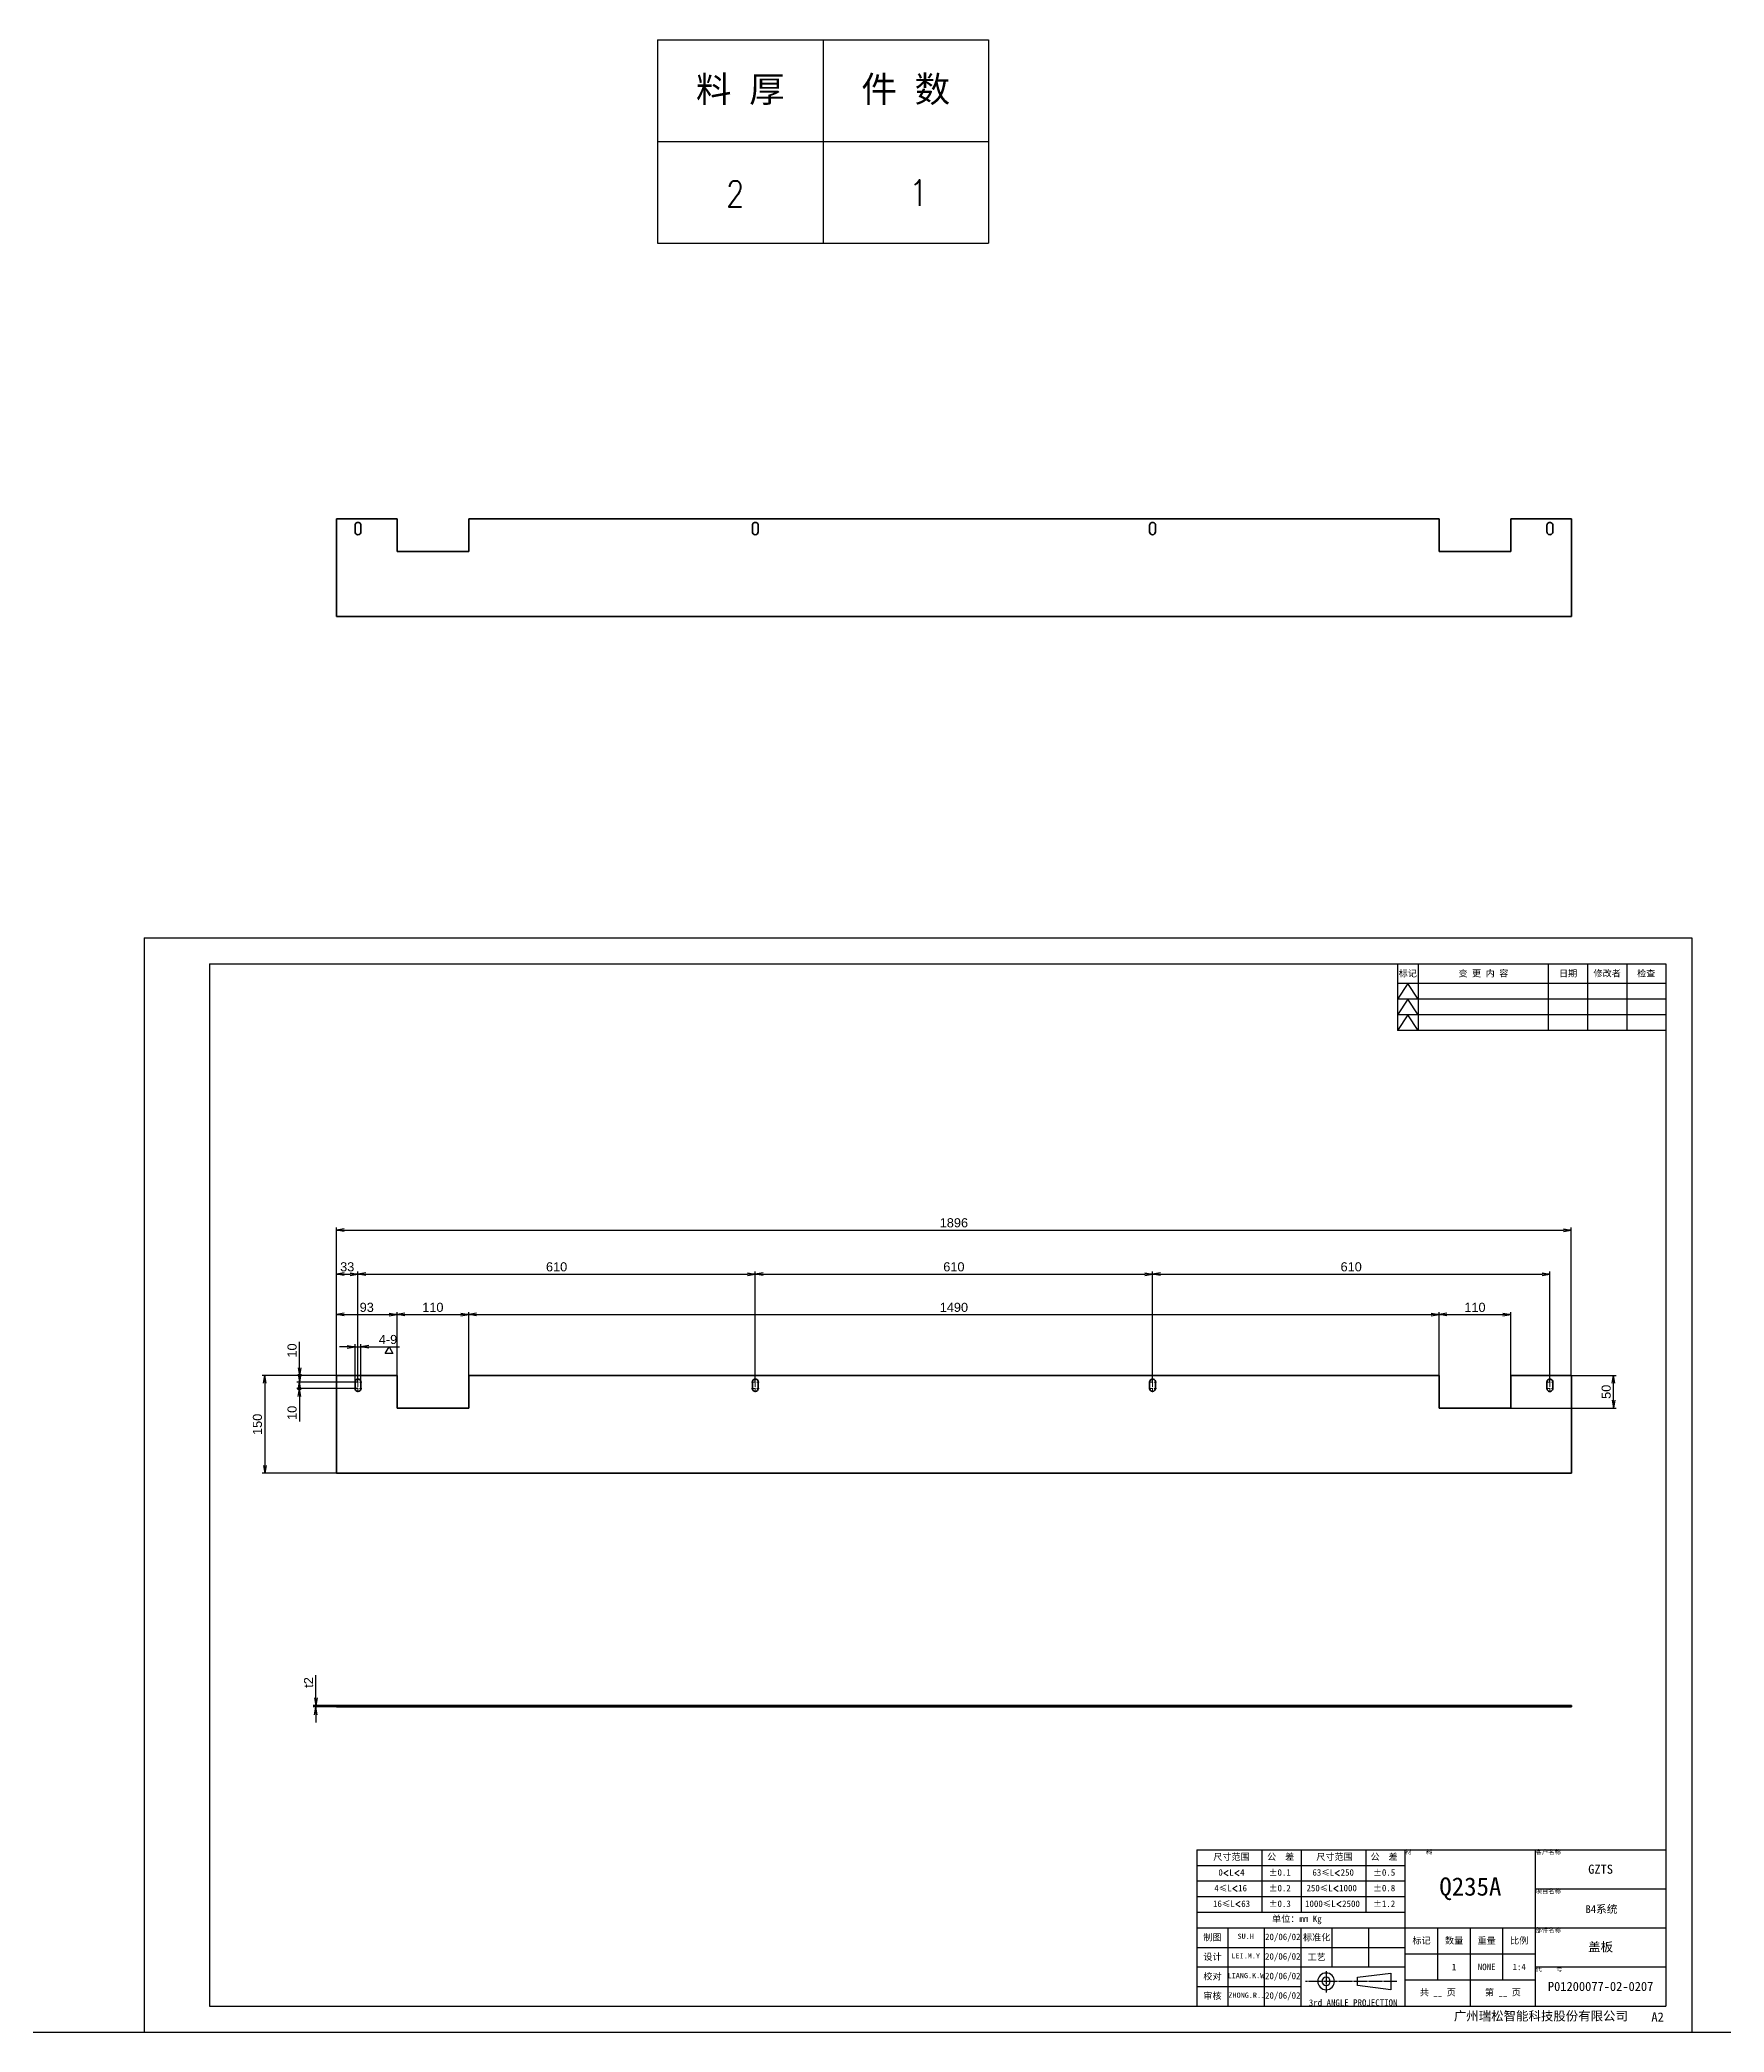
# Model space of a CAD drawing. Header units: millimetres. Extents: x -1727 to 307483, y -92648 to 6637.
# Drawn here: x 11920 to 14506, y 2062 to 5121 of the extents above; entities that cross this region are included whole.
import ezdxf
from ezdxf.enums import TextEntityAlignment as Align

# ---------------------------------------------------------------- set-up
doc = ezdxf.new("R2010")
doc.units = ezdxf.units.MM
for name, pattern in [('CENTER-HOKUTO', [23, 20, -1, 1, -1]), ('DASHDOT', [18.5, 12, -3, 0.5, -3]), ('DASHED', [15, 12, -3]), ('HIDDEN-HOKUTO', [3.8, 2.5, -1.3])]:
    doc.linetypes.add(name, pattern=pattern)
for name, color, linetype in [('AM_7', 2, 'CENTER-HOKUTO'), ('AM_HID', 1, 'HIDDEN-HOKUTO'), ('AM_VIS', 7, 'Continuous'), ('TITLE_FRAME', 7, 'Continuous'), ('WORD_DIM', 253, 'Continuous')]:
    doc.layers.add(name, color=color, linetype=linetype)
doc.layers.add('SOLID LINE', color=7, linetype='Continuous', lineweight=30)
doc.styles.add('DIM', font='txt.shx', dxfattribs={"width": 0.8, "bigfont": 'bigfont.shx'})
doc.styles.get("Standard").update_dxf_attribs({"font": 'arial.ttf'})
doc.dimstyles.new('STANDARD1-4', dxfattribs={"dimscale": 4, "dimtxt": 3.5, "dimasz": 3, "dimexe": 1, "dimexo": 0, "dimgap": 1, "dimtad": 3, "dimdsep": 46, "dimtxsty": 'Standard', "dimblk1": 'OPEN', "dimblk2": 'OPEN', "dimsah": 1, "dimcen": 0, "dimclrd": 256, "dimclre": 256, "dimclrt": 3, "dimazin": 2, "dimtfac": 1, "dimtmove": 0, "dimatfit": 3, "dimldrblk": 'OPEN', "dimfxl": 0, "dimtolj": 1, "dimlwd": 25, "dimlwe": 25, "dimarcsym": 0})

# ---------------------------------------------------------------- blocks, each defined once
blk = doc.blocks.new('_OPEN')
at = {"color": 0}
for p, q in [((-1, 0.17), (0, 0)), ((-1, -0.17), (0, 0)), ((0, 0), (-1, 0))]:
    blk.add_line(p, q, dxfattribs=at)
blk = doc.blocks.new('*D176')
at = {"layer": 'DEFPOINTS', "color": 0, "linetype": 'Continuous', "transparency": 16777216}
for p in [(14271.3, 3293.1), (12375.3, 3069.9), (14271.3, 3069.9)]:
    blk.add_point(p, dxfattribs=at)
at = {"layer": 'WORD_DIM', "linetype": 'Continuous', "lineweight": 25, "transparency": 16777216}
for p, q in [((12375.3, 3069.9), (12375.3, 3297.1)), ((12387.3, 3293.1), (14259.3, 3293.1)), ((14271.3, 3069.9), (14271.3, 3297.1))]:
    blk.add_line(p, q, dxfattribs=at)
at = {"layer": 'WORD_DIM', "linetype": 'Continuous', "lineweight": 25, "transparency": 16777216, "xscale": 12, "yscale": 12, "zscale": 12, "rotation": 180}
blk.add_blockref('_OPEN', (12375.3, 3293.1), dxfattribs=at)
at = {"layer": 'WORD_DIM', "linetype": 'Continuous', "lineweight": 25, "transparency": 16777216, "xscale": 12, "yscale": 12, "zscale": 12}
blk.add_blockref('_OPEN', (14271.3, 3293.1), dxfattribs=at)
at = {"layer": 'WORD_DIM', "color": 3, "linetype": 'Continuous', "transparency": 16777216, "insert": (13323.3, 3304.3), "char_height": 14, "attachment_point": 5}
blk.add_mtext('\\A1;1896', dxfattribs=at)
blk = doc.blocks.new('*D177')
at = {"layer": 'DEFPOINTS', "color": 0, "linetype": 'Continuous', "transparency": 16777216}
for p in [(12468.3, 3163.4), (12375.3, 3069.9), (12468.3, 3069.9)]:
    blk.add_point(p, dxfattribs=at)
at = {"layer": 'WORD_DIM', "linetype": 'Continuous', "lineweight": 25, "transparency": 16777216}
for p, q in [((12375.3, 3069.9), (12375.3, 3167.4)), ((12387.3, 3163.4), (12456.3, 3163.4)), ((12468.3, 3069.9), (12468.3, 3167.4))]:
    blk.add_line(p, q, dxfattribs=at)
at = {"layer": 'WORD_DIM', "linetype": 'Continuous', "lineweight": 25, "transparency": 16777216, "xscale": 12, "yscale": 12, "zscale": 12, "rotation": 180}
blk.add_blockref('_OPEN', (12375.3, 3163.4), dxfattribs=at)
at = {"layer": 'WORD_DIM', "linetype": 'Continuous', "lineweight": 25, "transparency": 16777216, "xscale": 12, "yscale": 12, "zscale": 12}
blk.add_blockref('_OPEN', (12468.3, 3163.4), dxfattribs=at)
at = {"layer": 'WORD_DIM', "color": 3, "linetype": 'Continuous', "transparency": 16777216, "insert": (12421.8, 3174.5), "char_height": 14, "attachment_point": 5}
blk.add_mtext('\\A1;93', dxfattribs=at)
blk = doc.blocks.new('*D178')
at = {"layer": 'DEFPOINTS', "color": 0, "linetype": 'Continuous', "transparency": 16777216}
for p in [(12578.3, 3163.4), (12468.3, 3069.9), (12578.3, 3069.9)]:
    blk.add_point(p, dxfattribs=at)
at = {"layer": 'WORD_DIM', "linetype": 'Continuous', "lineweight": 25, "transparency": 16777216}
for p, q in [((12468.3, 3069.9), (12468.3, 3167.4)), ((12480.3, 3163.4), (12566.3, 3163.4)), ((12578.3, 3069.9), (12578.3, 3167.4))]:
    blk.add_line(p, q, dxfattribs=at)
at = {"layer": 'WORD_DIM', "linetype": 'Continuous', "lineweight": 25, "transparency": 16777216, "xscale": 12, "yscale": 12, "zscale": 12, "rotation": 180}
blk.add_blockref('_OPEN', (12468.3, 3163.4), dxfattribs=at)
at = {"layer": 'WORD_DIM', "linetype": 'Continuous', "lineweight": 25, "transparency": 16777216, "xscale": 12, "yscale": 12, "zscale": 12}
blk.add_blockref('_OPEN', (12578.3, 3163.4), dxfattribs=at)
at = {"layer": 'WORD_DIM', "color": 3, "linetype": 'Continuous', "transparency": 16777216, "insert": (12523.3, 3174.5), "char_height": 14, "attachment_point": 5}
blk.add_mtext('\\A1;110', dxfattribs=at)
blk = doc.blocks.new('*D157')
at = {"layer": 'DEFPOINTS', "color": 0, "linetype": 'Continuous', "transparency": 16777216}
for p in [(14068.3, 3163.4), (12578.3, 3109.4), (14068.3, 3109.4)]:
    blk.add_point(p, dxfattribs=at)
at = {"layer": 'WORD_DIM', "linetype": 'Continuous', "lineweight": 25, "transparency": 16777216}
for p, q in [((12578.3, 3109.4), (12578.3, 3167.4)), ((12590.3, 3163.4), (14056.3, 3163.4)), ((14068.3, 3109.4), (14068.3, 3167.4))]:
    blk.add_line(p, q, dxfattribs=at)
at = {"layer": 'WORD_DIM', "linetype": 'Continuous', "lineweight": 25, "transparency": 16777216, "xscale": 12, "yscale": 12, "zscale": 12, "rotation": 180}
blk.add_blockref('_OPEN', (12578.3, 3163.4), dxfattribs=at)
at = {"layer": 'WORD_DIM', "linetype": 'Continuous', "lineweight": 25, "transparency": 16777216, "xscale": 12, "yscale": 12, "zscale": 12}
blk.add_blockref('_OPEN', (14068.3, 3163.4), dxfattribs=at)
at = {"layer": 'WORD_DIM', "color": 3, "linetype": 'Continuous', "transparency": 16777216, "insert": (13323.3, 3174.5), "char_height": 14, "attachment_point": 5}
blk.add_mtext('\\A1;1490', dxfattribs=at)
blk = doc.blocks.new('*D179')
at = {"layer": 'DEFPOINTS', "color": 0, "linetype": 'Continuous', "transparency": 16777216}
for p in [(14178.3, 3163.4), (14068.3, 3069.9), (14178.3, 3069.9)]:
    blk.add_point(p, dxfattribs=at)
at = {"layer": 'WORD_DIM', "linetype": 'Continuous', "lineweight": 25, "transparency": 16777216}
for p, q in [((14068.3, 3069.9), (14068.3, 3167.4)), ((14080.3, 3163.4), (14166.3, 3163.4)), ((14178.3, 3069.9), (14178.3, 3167.4))]:
    blk.add_line(p, q, dxfattribs=at)
at = {"layer": 'WORD_DIM', "linetype": 'Continuous', "lineweight": 25, "transparency": 16777216, "xscale": 12, "yscale": 12, "zscale": 12, "rotation": 180}
blk.add_blockref('_OPEN', (14068.3, 3163.4), dxfattribs=at)
at = {"layer": 'WORD_DIM', "linetype": 'Continuous', "lineweight": 25, "transparency": 16777216, "xscale": 12, "yscale": 12, "zscale": 12}
blk.add_blockref('_OPEN', (14178.3, 3163.4), dxfattribs=at)
at = {"layer": 'WORD_DIM', "color": 3, "linetype": 'Continuous', "transparency": 16777216, "insert": (14123.3, 3174.5), "char_height": 14, "attachment_point": 5}
blk.add_mtext('\\A1;110', dxfattribs=at)
blk = doc.blocks.new('*D180')
at = {"layer": 'DEFPOINTS', "color": 0, "linetype": 'Continuous', "transparency": 16777216}
for p in [(12375.3, 3069.9), (12265.1, 2919.9), (12375.3, 2919.9)]:
    blk.add_point(p, dxfattribs=at)
at = {"layer": 'WORD_DIM', "linetype": 'Continuous', "lineweight": 25, "transparency": 16777216}
for p, q in [((12375.3, 3069.9), (12261.1, 3069.9)), ((12265.1, 3057.9), (12265.1, 2931.9)), ((12375.3, 2919.9), (12261.1, 2919.9))]:
    blk.add_line(p, q, dxfattribs=at)
at = {"layer": 'WORD_DIM', "linetype": 'Continuous', "lineweight": 25, "transparency": 16777216, "xscale": 12, "yscale": 12, "zscale": 12}
for p, rotation in [((12265.1, 3069.9), 90), ((12265.1, 2919.9), 270)]:
    blk.add_blockref('_OPEN', p, dxfattribs=dict(at, rotation=rotation))
at = {"layer": 'WORD_DIM', "color": 3, "linetype": 'Continuous', "transparency": 16777216, "insert": (12254, 2994.9), "char_height": 14, "attachment_point": 5, "rotation": 90}
blk.add_mtext('\\A1;150', dxfattribs=at)
blk = doc.blocks.new('*D181')
at = {"layer": 'DEFPOINTS', "color": 0, "linetype": 'Continuous', "transparency": 16777216}
for p in [(12318.3, 3059.9), (12375.3, 3069.9), (12408.3, 3059.9)]:
    blk.add_point(p, dxfattribs=at)
at = {"layer": 'WORD_DIM', "linetype": 'Continuous', "lineweight": 25, "transparency": 16777216}
for p, q in [((12318.3, 3081.9), (12318.3, 3121.6)), ((12375.3, 3069.9), (12314.3, 3069.9)), ((12408.3, 3059.9), (12314.3, 3059.9)), ((12318.3, 3059.9), (12318.3, 3069.9)), ((12318.3, 3047.9), (12318.3, 3035.9))]:
    blk.add_line(p, q, dxfattribs=at)
at = {"layer": 'WORD_DIM', "linetype": 'Continuous', "lineweight": 25, "transparency": 16777216, "xscale": 12, "yscale": 12, "zscale": 12}
for p, rotation in [((12318.3, 3069.9), 270), ((12318.3, 3059.9), 90)]:
    blk.add_blockref('_OPEN', p, dxfattribs=dict(at, rotation=rotation))
at = {"layer": 'WORD_DIM', "color": 3, "linetype": 'Continuous', "transparency": 16777216, "insert": (12307.2, 3108.3), "char_height": 14, "attachment_point": 5, "rotation": 90}
blk.add_mtext('\\A1;10', dxfattribs=at)
blk = doc.blocks.new('*D182')
at = {"layer": 'DEFPOINTS', "color": 0, "linetype": 'Continuous', "transparency": 16777216}
for p in [(12408.3, 3059.9), (12318.3, 3049.9), (12408.3, 3049.9)]:
    blk.add_point(p, dxfattribs=at)
at = {"layer": 'WORD_DIM', "linetype": 'Continuous', "lineweight": 25, "transparency": 16777216}
for p, q in [((12408.3, 3059.9), (12314.3, 3059.9)), ((12318.3, 3071.9), (12318.3, 3083.9)), ((12318.3, 3059.9), (12318.3, 3049.9)), ((12408.3, 3049.9), (12314.3, 3049.9)), ((12318.3, 3037.9), (12318.3, 2999.2))]:
    blk.add_line(p, q, dxfattribs=at)
at = {"layer": 'WORD_DIM', "linetype": 'Continuous', "lineweight": 25, "transparency": 16777216, "xscale": 12, "yscale": 12, "zscale": 12}
for p, rotation in [((12318.3, 3059.9), 270), ((12318.3, 3049.9), 90)]:
    blk.add_blockref('_OPEN', p, dxfattribs=dict(at, rotation=rotation))
at = {"layer": 'WORD_DIM', "color": 3, "linetype": 'Continuous', "transparency": 16777216, "insert": (12307.2, 3012.6), "char_height": 14, "attachment_point": 5, "rotation": 90}
blk.add_mtext('\\A1;10', dxfattribs=at)
blk = doc.blocks.new('*D158')
at = {"layer": 'DEFPOINTS', "color": 0, "linetype": 'Continuous', "transparency": 16777216}
for p in [(12408.3, 3225.5), (12375.3, 3069.9), (12408.3, 3059.9)]:
    blk.add_point(p, dxfattribs=at)
at = {"layer": 'WORD_DIM', "linetype": 'Continuous', "lineweight": 25, "transparency": 16777216}
for p, q in [((12375.3, 3069.9), (12375.3, 3229.5)), ((12387.3, 3225.5), (12396.3, 3225.5)), ((12408.3, 3059.9), (12408.3, 3229.5))]:
    blk.add_line(p, q, dxfattribs=at)
at = {"layer": 'WORD_DIM', "linetype": 'Continuous', "lineweight": 25, "transparency": 16777216, "xscale": 12, "yscale": 12, "zscale": 12, "rotation": 180}
blk.add_blockref('_OPEN', (12375.3, 3225.5), dxfattribs=at)
at = {"layer": 'WORD_DIM', "linetype": 'Continuous', "lineweight": 25, "transparency": 16777216, "xscale": 12, "yscale": 12, "zscale": 12}
blk.add_blockref('_OPEN', (12408.3, 3225.5), dxfattribs=at)
at = {"layer": 'WORD_DIM', "color": 3, "linetype": 'Continuous', "transparency": 16777216, "insert": (12391.8, 3236.7), "char_height": 14, "attachment_point": 5}
blk.add_mtext('\\A1;33', dxfattribs=at)
blk = doc.blocks.new('*D183')
at = {"layer": 'DEFPOINTS', "color": 0, "linetype": 'Continuous', "transparency": 16777216}
for p in [(13018.3, 3225.5), (12408.3, 3059.9), (13018.3, 3059.9)]:
    blk.add_point(p, dxfattribs=at)
at = {"layer": 'WORD_DIM', "linetype": 'Continuous', "lineweight": 25, "transparency": 16777216}
for p, q in [((12408.3, 3059.9), (12408.3, 3229.5)), ((12420.3, 3225.5), (13006.3, 3225.5)), ((13018.3, 3059.9), (13018.3, 3229.5))]:
    blk.add_line(p, q, dxfattribs=at)
at = {"layer": 'WORD_DIM', "linetype": 'Continuous', "lineweight": 25, "transparency": 16777216, "xscale": 12, "yscale": 12, "zscale": 12, "rotation": 180}
blk.add_blockref('_OPEN', (12408.3, 3225.5), dxfattribs=at)
at = {"layer": 'WORD_DIM', "linetype": 'Continuous', "lineweight": 25, "transparency": 16777216, "xscale": 12, "yscale": 12, "zscale": 12}
blk.add_blockref('_OPEN', (13018.3, 3225.5), dxfattribs=at)
at = {"layer": 'WORD_DIM', "color": 3, "linetype": 'Continuous', "transparency": 16777216, "insert": (12713.3, 3236.7), "char_height": 14, "attachment_point": 5}
blk.add_mtext('\\A1;610', dxfattribs=at)
blk = doc.blocks.new('*D184')
at = {"layer": 'DEFPOINTS', "color": 0, "linetype": 'Continuous', "transparency": 16777216}
for p in [(13628.3, 3225.5), (13018.3, 3059.9), (13628.3, 3059.9)]:
    blk.add_point(p, dxfattribs=at)
at = {"layer": 'WORD_DIM', "linetype": 'Continuous', "lineweight": 25, "transparency": 16777216}
for p, q in [((13018.3, 3059.9), (13018.3, 3229.5)), ((13030.3, 3225.5), (13616.3, 3225.5)), ((13628.3, 3059.9), (13628.3, 3229.5))]:
    blk.add_line(p, q, dxfattribs=at)
at = {"layer": 'WORD_DIM', "linetype": 'Continuous', "lineweight": 25, "transparency": 16777216, "xscale": 12, "yscale": 12, "zscale": 12, "rotation": 180}
blk.add_blockref('_OPEN', (13018.3, 3225.5), dxfattribs=at)
at = {"layer": 'WORD_DIM', "linetype": 'Continuous', "lineweight": 25, "transparency": 16777216, "xscale": 12, "yscale": 12, "zscale": 12}
blk.add_blockref('_OPEN', (13628.3, 3225.5), dxfattribs=at)
at = {"layer": 'WORD_DIM', "color": 3, "linetype": 'Continuous', "transparency": 16777216, "insert": (13323.3, 3236.7), "char_height": 14, "attachment_point": 5}
blk.add_mtext('\\A1;610', dxfattribs=at)
blk = doc.blocks.new('*D185')
at = {"layer": 'DEFPOINTS', "color": 0, "linetype": 'Continuous', "transparency": 16777216}
for p in [(14238.3, 3225.5), (13628.3, 3059.9), (14238.3, 3059.9)]:
    blk.add_point(p, dxfattribs=at)
at = {"layer": 'WORD_DIM', "linetype": 'Continuous', "lineweight": 25, "transparency": 16777216}
for p, q in [((13628.3, 3059.9), (13628.3, 3229.5)), ((13640.3, 3225.5), (14226.3, 3225.5)), ((14238.3, 3059.9), (14238.3, 3229.5))]:
    blk.add_line(p, q, dxfattribs=at)
at = {"layer": 'WORD_DIM', "linetype": 'Continuous', "lineweight": 25, "transparency": 16777216, "xscale": 12, "yscale": 12, "zscale": 12, "rotation": 180}
blk.add_blockref('_OPEN', (13628.3, 3225.5), dxfattribs=at)
at = {"layer": 'WORD_DIM', "linetype": 'Continuous', "lineweight": 25, "transparency": 16777216, "xscale": 12, "yscale": 12, "zscale": 12}
blk.add_blockref('_OPEN', (14238.3, 3225.5), dxfattribs=at)
at = {"layer": 'WORD_DIM', "color": 3, "linetype": 'Continuous', "transparency": 16777216, "insert": (13933.3, 3236.7), "char_height": 14, "attachment_point": 5}
blk.add_mtext('\\A1;610', dxfattribs=at)
blk = doc.blocks.new('*D186')
at = {"layer": 'DEFPOINTS', "color": 0, "linetype": 'Continuous', "transparency": 16777216}
for p in [(12412.8, 3113.9), (12403.8, 3059.9), (12412.8, 3059.9)]:
    blk.add_point(p, dxfattribs=at)
at = {"layer": 'WORD_DIM', "linetype": 'Continuous', "lineweight": 25, "transparency": 16777216}
for p, q in [((12391.8, 3113.9), (12379.8, 3113.9)), ((12403.8, 3059.9), (12403.8, 3117.9)), ((12403.8, 3113.9), (12412.8, 3113.9)), ((12412.8, 3059.9), (12412.8, 3117.9)), ((12424.8, 3113.9), (12472, 3113.9))]:
    blk.add_line(p, q, dxfattribs=at)
at = {"layer": 'WORD_DIM', "linetype": 'Continuous', "lineweight": 25, "transparency": 16777216, "xscale": 12, "yscale": 12, "zscale": 12}
blk.add_blockref('_OPEN', (12403.8, 3113.9), dxfattribs=at)
at = {"layer": 'WORD_DIM', "linetype": 'Continuous', "lineweight": 25, "transparency": 16777216, "xscale": 12, "yscale": 12, "zscale": 12, "rotation": 180}
blk.add_blockref('_OPEN', (12412.8, 3113.9), dxfattribs=at)
at = {"layer": 'WORD_DIM', "color": 3, "linetype": 'Continuous', "transparency": 16777216, "insert": (12454.4, 3125.1), "char_height": 14, "attachment_point": 5}
blk.add_mtext('\\A1;4-9', dxfattribs=at)
blk = doc.blocks.new('shiage1')
at = {"layer": 'WORD_DIM', "color": 3, "linetype": 'Continuous'}
for p, q in [((0, 0), (-1.44, 2.5)), ((-1.44, 2.5), (1.44, 2.5)), ((1.44, 2.5), (0, 0))]:
    blk.add_line(p, q, dxfattribs=at)
blk = doc.blocks.new('*D187')
at = {"layer": 'DEFPOINTS', "color": 0, "linetype": 'Continuous', "transparency": 16777216}
for p in [(14271.3, 3069.9), (14336.1, 3069.9), (14178.3, 3019.9)]:
    blk.add_point(p, dxfattribs=at)
at = {"layer": 'WORD_DIM', "linetype": 'Continuous', "lineweight": 25, "transparency": 16777216}
for p, q in [((14271.3, 3069.9), (14340.1, 3069.9)), ((14336.1, 3031.9), (14336.1, 3057.9)), ((14178.3, 3019.9), (14340.1, 3019.9))]:
    blk.add_line(p, q, dxfattribs=at)
at = {"layer": 'WORD_DIM', "linetype": 'Continuous', "lineweight": 25, "transparency": 16777216, "xscale": 12, "yscale": 12, "zscale": 12}
for p, rotation in [((14336.1, 3069.9), 90), ((14336.1, 3019.9), 270)]:
    blk.add_blockref('_OPEN', p, dxfattribs=dict(at, rotation=rotation))
at = {"layer": 'WORD_DIM', "color": 3, "linetype": 'Continuous', "transparency": 16777216, "insert": (14324.9, 3044.9), "char_height": 14, "attachment_point": 5, "rotation": 90}
blk.add_mtext('\\A1;50', dxfattribs=at)
blk = doc.blocks.new('*D188')
at = {"layer": 'DEFPOINTS', "color": 0, "linetype": 'Continuous', "transparency": 16777216}
for p in [(12343.6, 2563.1), (12375.3, 2563.1), (12375.3, 2561.1)]:
    blk.add_point(p, dxfattribs=at)
at = {"layer": 'WORD_DIM', "linetype": 'Continuous', "lineweight": 25, "transparency": 16777216}
for p, q in [((12343.6, 2575.1), (12343.6, 2610)), ((12375.3, 2563.1), (12339.6, 2563.1)), ((12375.3, 2561.1), (12339.6, 2561.1)), ((12343.6, 2561.1), (12343.6, 2563.1)), ((12343.6, 2549.1), (12343.6, 2537.1))]:
    blk.add_line(p, q, dxfattribs=at)
at = {"layer": 'WORD_DIM', "linetype": 'Continuous', "lineweight": 25, "transparency": 16777216, "xscale": 12, "yscale": 12, "zscale": 12}
for p, rotation in [((12343.6, 2563.1), 270), ((12343.6, 2561.1), 90)]:
    blk.add_blockref('_OPEN', p, dxfattribs=dict(at, rotation=rotation))
at = {"layer": 'WORD_DIM', "color": 3, "linetype": 'Continuous', "transparency": 16777216, "insert": (12332.5, 2598.6), "char_height": 14, "attachment_point": 5, "rotation": 90}
blk.add_mtext('\\A1;t2', dxfattribs=at)
blk = doc.blocks.new('*T16')
at = {"color": 0, "linetype": 'ByBlock', "lineweight": -2, "transparency": 16777216}
for p, q in [((0, 0), (127, 0)), ((0, 0), (0, -78)), ((63.5, 0), (63.5, -78)), ((127, 0), (127, -78)), ((0, -39), (127, -39)), ((0, -78), (127, -78))]:
    blk.add_line(p, q, dxfattribs=at)
at = {"color": 0, "transparency": 16777216, "char_height": 10, "width": 60.5, "attachment_point": 5}
for s, insert in [('{\\fSimSun|b0|i0|c134|p2;料 厚}', (31.75, -19.5)), ('{\\fSimSun|b0|i0|c134|p2;件 数}', (95.25, -19.5))]:
    blk.add_mtext(s, dxfattribs=dict(at, insert=insert))
blk = doc.blocks.new('拆图参数')
blk.add_blockref('*T16', (-63.5, 78))
at = {"style": 'DIM', "width": 0.8}
blk.add_attdef('6', text='', height=10, dxfattribs=at).set_placement((-37.13, 18.91), align=Align.MIDDLE_LEFT)
blk.add_attdef('1', text='', height=10, dxfattribs=at).set_placement((36.65, 19.27), align=Align.MIDDLE_CENTER)

msp = doc.modelspace()

# ---------------------------------------------------------------- linework, layer by layer
at = {"color": 7, "lineweight": 35}
for p, q in [((12468.33503, 4385.29034), (12375.33503, 4385.29034)), ((12375.33503, 4385.29034), (12375.33503, 4235.29034)), ((12468.33503, 4385.29034), (12468.33503, 4335.29034)), ((12578.33503, 4385.29034), (14068.33503, 4385.29034)), ((12578.33503, 4335.29034), (12578.33503, 4385.29034)), ((14068.33503, 4385.29034), (14068.33503, 4335.29034)), ((14271.33503, 4385.29034), (14178.33503, 4385.29034)), ((14178.33503, 4335.29034), (14178.33503, 4385.29034)), ((14271.33503, 4385.29034), (14271.33503, 4235.29034)), ((12578.33503, 4335.29034), (12468.33503, 4335.29034)), ((14178.33503, 4335.29034), (14068.33503, 4335.29034)), ((12375.33503, 4235.29034), (14271.33503, 4235.29034)), ((12468.33529, 3069.9357), (12375.33529, 3069.9357)), ((12375.33529, 3069.9357), (12375.33529, 2919.9357)), ((12468.33529, 3069.9357), (12468.33529, 3019.9357)), ((12578.33529, 3069.9357), (14068.33529, 3069.9357)), ((12578.33529, 3019.9357), (12578.33529, 3069.9357)), ((14068.33529, 3069.9357), (14068.33529, 3019.9357)), ((14271.33529, 3069.9357), (14178.33529, 3069.9357)), ((14178.33529, 3019.9357), (14178.33529, 3069.9357)), ((14271.33529, 3069.9357), (14271.33529, 2919.9357)), ((12578.33529, 3019.9357), (12468.33529, 3019.9357)), ((14178.33529, 3019.9357), (14068.33529, 3019.9357)), ((12375.33529, 2919.9357), (14271.33529, 2919.9357)), ((12375.33529, 2563.11156), (14271.33529, 2563.11156)), ((12375.33529, 2561.11154), (14271.33529, 2561.11154))]:
    msp.add_line(p, q, dxfattribs=at)
at = {"color": 7, "lineweight": 35, "ltscale": 0.25}
for p, q in [((12403.83503, 4365.29034), (12403.83503, 4375.29034)), ((12412.83503, 4375.29034), (12412.83503, 4365.29034)), ((13013.83503, 4365.29034), (13013.83503, 4375.29034)), ((13022.83503, 4375.29034), (13022.83503, 4365.29034)), ((13623.83503, 4365.29034), (13623.83503, 4375.29034)), ((13632.83503, 4375.29034), (13632.83503, 4365.29034)), ((14233.83503, 4365.29034), (14233.83503, 4375.29034)), ((14242.83503, 4375.29034), (14242.83503, 4365.29034)), ((12403.83529, 3049.9357), (12403.83529, 3059.9357)), ((12412.83529, 3059.9357), (12412.83529, 3049.9357)), ((13013.83529, 3049.9357), (13013.83529, 3059.9357)), ((13022.83529, 3059.9357), (13022.83529, 3049.9357)), ((13623.83529, 3049.9357), (13623.83529, 3059.9357)), ((13632.83529, 3059.9357), (13632.83529, 3049.9357)), ((14233.83529, 3049.9357), (14233.83529, 3059.9357)), ((14242.83529, 3059.9357), (14242.83529, 3049.9357))]:
    msp.add_line(p, q, dxfattribs=at)
at = {"color": 7, "lineweight": 35, "ltscale": 0.05}
for p, q in [((12375.33529, 2561.11154), (12375.33529, 2563.11156)), ((14271.33529, 2561.11154), (14271.33529, 2563.11156))]:
    msp.add_line(p, q, dxfattribs=at)
msp.add_line((948.78877, 2061.71112), (37575.47155, 2061.71112))
at = {"color": 7, "lineweight": 35}
for centre, start, end in [((12408.33503, 4375.29034), 0, 180.00000501), ((13018.33503, 4375.29034), 0, 180.00000501), ((13628.33503, 4375.29034), 0, 180.00000501), ((14238.33503, 4375.29034), 0, 180.00000501), ((12408.33503, 4365.29034), 180.00000501, 0), ((13018.33503, 4365.29034), 180.00000501, 0), ((13628.33503, 4365.29034), 180.00000501, 0), ((14238.33503, 4365.29034), 179.99999499, 0), ((12408.33529, 3059.9357), 0, 180.00000501), ((13018.33529, 3059.9357), 0, 180.00000501), ((13628.33529, 3059.9357), 0, 180.00000501), ((14238.33529, 3059.9357), 0, 180.00000501), ((12408.33529, 3049.9357), 180.00000501, 0), ((13018.33529, 3049.9357), 180.00000501, 0), ((13628.33529, 3049.9357), 180.00000501, 0), ((14238.33529, 3049.9357), 179.99999499, 0)]:
    msp.add_arc(centre, 4.5, start, end, dxfattribs=at)
at = {"layer": 'AM_7', "color": 2, "linetype": 'DASHDOT', "lineweight": 13, "ltscale": 0.292493}
for p, q in [((12414.18539, 3059.9357), (12402.48568, 3059.9357)), ((12414.18539, 3049.9357), (12402.48568, 3049.9357))]:
    msp.add_line(p, q, dxfattribs=at)
at = {"layer": 'AM_7', "color": 2, "linetype": 'DASHDOT', "lineweight": 13, "ltscale": 0.2925}
for p, q in [((12408.33529, 3065.78574), (12408.33529, 3054.08572)), ((13018.33529, 3065.78574), (13018.33529, 3054.08572)), ((13628.33529, 3065.78574), (13628.33529, 3054.08572)), ((14238.33529, 3065.78574), (14238.33529, 3054.08572)), ((12408.33529, 3055.78574), (12408.33529, 3044.08572)), ((13018.33529, 3055.78574), (13018.33529, 3044.08572)), ((13628.33529, 3055.78574), (13628.33529, 3044.08572)), ((14238.33529, 3055.78574), (14238.33529, 3044.08572))]:
    msp.add_line(p, q, dxfattribs=at)
at = {"layer": 'AM_7', "color": 2, "linetype": 'DASHDOT', "lineweight": 13, "ltscale": 0.29248}
for p, q in [((13024.1849, 3059.9357), (13012.48568, 3059.9357)), ((13634.1849, 3059.9357), (13622.48568, 3059.9357)), ((14244.1849, 3059.9357), (14232.48568, 3059.9357)), ((13024.1849, 3049.9357), (13012.48568, 3049.9357)), ((13634.1849, 3049.9357), (13622.48568, 3049.9357)), ((14244.1849, 3049.9357), (14232.48568, 3049.9357))]:
    msp.add_line(p, q, dxfattribs=at)
at = {"layer": 'AM_7', "color": 2, "linetype": 'DASHDOT', "lineweight": 13, "ltscale": 0.06}
for p, q in [((12408.33529, 2560.91156), (12408.33529, 2563.31156)), ((13018.33529, 2560.91156), (13018.33529, 2563.31156)), ((13628.33529, 2560.91156), (13628.33529, 2563.31156)), ((14238.33529, 2560.91156), (14238.33529, 2563.31156))]:
    msp.add_line(p, q, dxfattribs=at)
at = {"layer": 'AM_HID', "color": 1, "linetype": 'DASHED', "lineweight": 13, "ltscale": 0.05}
for p, q in [((12403.83529, 2563.11156), (12403.83529, 2561.11154)), ((12412.83529, 2563.11156), (12412.83529, 2561.11154)), ((12468.33529, 2563.11156), (12468.33529, 2561.11154)), ((12578.33529, 2563.11156), (12578.33529, 2561.11154)), ((13013.83529, 2563.11156), (13013.83529, 2561.11154)), ((13022.83529, 2563.11156), (13022.83529, 2561.11154)), ((13623.83529, 2563.11156), (13623.83529, 2561.11154)), ((13632.83529, 2563.11156), (13632.83529, 2561.11154)), ((14068.33529, 2563.11156), (14068.33529, 2561.11154)), ((14178.33529, 2563.11156), (14178.33529, 2561.11154)), ((14233.83529, 2563.11156), (14233.83529, 2561.11154)), ((14242.83529, 2563.11156), (14242.83529, 2561.11154))]:
    msp.add_line(p, q, dxfattribs=at)
at = {"layer": 'AM_VIS', "linetype": 'Continuous'}
for p, q in [((12180.28865, 3701.80459), (12180.28865, 2101.80459)), ((12180.28865, 3701.80459), (14416.28865, 3701.80459)), ((14416.28865, 3701.80459), (14416.28865, 2101.80459)), ((12180.28865, 2101.80459), (14416.28865, 2101.80459))]:
    msp.add_line(p, q, dxfattribs=at)
at = {"layer": 'TITLE_FRAME', "linetype": 'Continuous'}
for p, q in [((14004.28865, 3701.80459), (14004.28865, 3599.80459)), ((14036.28865, 3701.80459), (14036.28865, 3599.80459)), ((14236.28865, 3599.80459), (14236.28865, 3701.80459)), ((14296.28865, 3701.80459), (14296.28865, 3599.80459)), ((14356.28865, 3701.80459), (14356.28865, 3599.80459)), ((14416.28865, 3671.80459), (14004.28865, 3671.80459)), ((14020.28865, 3671.80459), (14004.28865, 3647.80459)), ((14036.28865, 3647.80459), (14020.28865, 3671.80459)), ((14416.28865, 3647.80459), (14004.28865, 3647.80459)), ((14020.28865, 3647.80459), (14004.28865, 3623.80459)), ((14036.28865, 3623.80459), (14020.28865, 3647.80459)), ((14416.28865, 3623.80459), (14004.28865, 3623.80459)), ((14020.28865, 3623.80459), (14004.28865, 3599.80459)), ((14036.28865, 3599.80459), (14020.28865, 3623.80459)), ((14416.28865, 3599.80459), (14004.28865, 3599.80459)), ((13696.28865, 2341.80459), (14416.28865, 2341.80459)), ((13696.28865, 2341.80459), (13696.28865, 2101.80459)), ((13796.28865, 2341.80459), (13796.28865, 2245.80459)), ((13856.28865, 2341.80459), (13856.28865, 2245.80459)), ((13956.28865, 2245.80459), (13956.28865, 2341.80459)), ((14016.28865, 2101.80459), (14016.28865, 2341.80459)), ((14216.28865, 2101.80459), (14216.28865, 2341.80459)), ((13696.28865, 2317.80459), (14016.28865, 2317.80459)), ((13696.28865, 2293.80459), (14016.28865, 2293.80459)), ((13696.28865, 2269.80459), (14016.28865, 2269.80459)), ((14216.28865, 2281.80459), (14416.28865, 2281.80459)), ((13696.28865, 2245.80459), (14016.28865, 2245.80459)), ((13696.28865, 2221.80459), (14416.28865, 2221.80459)), ((13744.28865, 2101.80459), (13744.28865, 2221.80459)), ((13800.28865, 2101.80459), (13800.28865, 2221.80459)), ((13856.28865, 2101.80459), (13856.28865, 2221.80459)), ((13904.28865, 2161.80459), (13904.28865, 2221.80459)), ((13960.28865, 2161.80459), (13960.28865, 2221.80459)), ((14066.28865, 2141.80459), (14066.28865, 2221.80459)), ((14116.28865, 2101.80459), (14116.28865, 2221.80459)), ((14166.28865, 2141.80459), (14166.28865, 2221.80459)), ((13696.28865, 2191.80459), (14016.28865, 2191.80459)), ((14016.28865, 2181.80459), (14216.28865, 2181.80459)), ((13696.28865, 2161.80459), (14016.28865, 2161.80459)), ((14016.28865, 2141.80459), (14216.28865, 2141.80459)), ((14216.28865, 2161.80459), (14416.28865, 2161.80459)), ((13696.28865, 2131.80459), (13856.28865, 2131.80459))]:
    msp.add_line(p, q, dxfattribs=at)
at = {"layer": 'TITLE_FRAME', "color": 2, "linetype": 'CENTER-HOKUTO'}
for p, q in [((13894.82659, 2155.47827), (13894.82659, 2122.40307)), ((14003.24899, 2139.73427), (13863.21699, 2139.73427))]:
    msp.add_line(p, q, dxfattribs=at)
at = {"layer": 'TITLE_FRAME', "color": 3, "linetype": 'Continuous'}
for p, q in [((13942.82659, 2146.13427), (13994.02659, 2152.53427)), ((13942.82659, 2133.33427), (13942.82659, 2146.13427)), ((13994.02659, 2152.53427), (13994.02659, 2126.93427)), ((13994.02659, 2126.93427), (13942.82659, 2133.33427))]:
    msp.add_line(p, q, dxfattribs=at)
for radius in [12.8, 6.4]:
    msp.add_arc((13894.82659, 2139.73427), radius, 0, 359.98938268, dxfattribs=at)
at = {"layer": 'WORD_DIM', "linetype": 'Continuous'}
for p, q in [((12080.28865, 3741.80459), (12080.28865, 2061.80459)), ((12080.28865, 3741.80459), (14456.28865, 3741.80459)), ((14456.28865, 3741.80459), (14456.28865, 2061.80459)), ((12080.28865, 2061.80459), (14456.28865, 2061.80459))]:
    msp.add_line(p, q, dxfattribs=at)

# ---------------------------------------------------------------- block references
at = {"xscale": 4, "yscale": 4, "zscale": 4}
msp.add_blockref('拆图参数', (13122.35005, 4808.64484), dxfattribs=at).add_auto_attribs({'1': '1', '6': '2'})
at = {"layer": 'WORD_DIM', "color": 3, "linetype": 'Continuous', "xscale": 4, "yscale": 4, "zscale": 4, "rotation": 180}
msp.add_blockref('shiage1', (12455.98952, 3113.91387), dxfattribs=at)

# ---------------------------------------------------------------- texts
at = {"layer": 'SOLID LINE', "ltscale": 0.5}
for s, insert, char_height, width, attachment_point in [('\\pt60;{\\fSimHei|b0|i0|c134|p2;\\C3;标记}', (14020.28865, 3686.80459), 10, 32, 5), ('\\pt60;{\\fSimHei|b0|i0|c134|p2;\\C3;变 更 内 容}', (14136.28865, 3686.80459), 10, 200, 5), ('\\pt60;{\\fSimHei|b0|i0|c134|p2;\\C3;日期}', (14266.28865, 3686.80459), 10, 60, 5), ('\\pt60;{\\fSimHei|b0|i0|c134|p2;\\C3;修改者}', (14326.28865, 3686.80459), 10, 60, 5), ('\\pt60;{\\fSimHei|b0|i0|c134|p2;\\C3;检查}', (14386.28865, 3686.80459), 10, 60, 5), ('\\pt60;{\\fSimHei|b0|i0|c134|p2;\\C3;尺寸范围}', (13721.5685, 2335.92034), 10, 181.2060754, 1), ('\\pt60;{\\fSimHei|b0|i0|c134|p2;\\C3;公  差}', (13804.18346, 2335.92034), 10, 181.2060754, 1), ('\\pt60;{\\fSimHei|b0|i0|c134|p2;\\C3;尺寸范围}', (13879.75831, 2335.92034), 10, 181.2060754, 1), ('\\pt60;{\\fSimHei|b0|i0|c134|p2;\\C3;公  差}', (13963.11289, 2335.92034), 10, 181.2060754, 1), ('{\\fSimHei|b0|i0|c134|p2;\\C3;材    料}', (14016.28865, 2341.80459), 7, 200, 1), ('\\pt42;{\\fSimHei|b0|i0|c134|p2;\\C3;客户名称}', (14216.28865, 2341.80459), 7, 200, 1), ('\\pt60;{\\fSimHei|b0|i0|c134|p2;\\C3;0\\Fromans,bigfont|c134;\\H0.9583x;<\\fSimHei|b0|i0|c134|p2;\\H1.044x;L\\Fromans,bigfont|c134;\\H0.9583x;<\\fSimHei|b0|i0|c134|p2;\\H1.044x;4}', (13729.41077, 2311.92034), 10, 181.2060754, 1), ('\\pt60;{\\fSimHei|b0|i0|c134|p2;\\C3;%%P0.1}', (13806.61801, 2311.92034), 10, 181.2060754, 1), ('\\pt60;{\\fSimHei|b0|i0|c134|p2;\\C3;63\\H0.9583x;≤\\H1.044x;L\\Fromans,bigfont|c134;\\H0.9579x;<\\fSimHei|b0|i0|c134|p2;\\H1.044x;250}', (13873.82337, 2311.92034), 10, 181.2060754, 1), ('\\pt60;{\\fSimHei|b0|i0|c134|p2;\\C3;%%P0.5}', (13966.89931, 2311.92034), 10, 181.2060754, 1), ('\\pt168;{\\fSimHei|b0|i0|c134|p2;\\C3;Q235A}', (14116.28865, 2281.80459), 28, 200, 5), ('{\\fSimHei|b0|i0|c134|p2;\\C3;GZTS}', (14316.28865, 2311.80459), 14, 200, 5), ('\\pt60;{\\fSimHei|b0|i0|c134|p2;\\C3;16\\H0.9583x;≤\\H1.044x;L\\Fromans,bigfont|c134;\\H0.9579x;<\\fSimHei|b0|i0|c134|p2;\\H1.044x;63}', (13721.21451, 2263.92034), 10, 181.2060754, 1), ('\\pt60;{\\fSimHei|b0|i0|c134|p2;\\C3;4\\H0.9583x;≤\\H1.043x;L\\Fromans,bigfont|c134;\\H0.9588x;<\\fSimHei|b0|i0|c134|p2;\\H1.043x;16}', (13723.27471, 2287.92034), 10, 181.2060754, 1), ('\\pt60;{\\fSimHei|b0|i0|c134|p2;\\C3;%%P0.2}', (13806.61801, 2287.92034), 10, 181.2060754, 1), ('\\pt60;{\\fSimHei|b0|i0|c134|p2;\\C3;%%P0.3}', (13806.61801, 2263.92034), 10, 181.2060754, 1), ('\\pt60;{\\fSimHei|b0|i0|c134|p2;\\C3;250\\H0.9583x;≤\\H1.044x;L\\Fromans,bigfont|c134;\\H0.9579x;<\\fSimHei|b0|i0|c134|p2;\\H1.044x;1000}', (13864.69281, 2287.92034), 10, 181.2060754, 1), ('\\pt60;{\\fSimHei|b0|i0|c134|p2;\\C3;%%P0.8}', (13966.89931, 2287.92034), 10, 181.2060754, 1), ('\\pt60;{\\fSimHei|b0|i0|c134|p2;\\C3;%%P1.2}', (13966.89931, 2263.92034), 10, 181.2060754, 1), ('\\pt42;{\\fSimHei|b0|i0|c134|p2;\\C3;项目名称}', (14216.28865, 2281.80459), 7, 200, 1), ('\\pt60;{\\fSimHei|b0|i0|c134|p2;\\C3;单位：mm Kg}', (13811.87979, 2240.67723), 10, 181.2060754, 1), ('{\\fSimHei|b0|i0|c134|p2;\\C3; \\PB4系统}', (14317.57269, 2259.91715), 12, 240, 5), ('\\pt60;{\\fSimHei|b0|i0|c134|p2;\\C3;制图}', (13720.28865, 2206.80459), 10, 48, 5), ('{\\fSimHei|b0|i0|c134|p2;\\C3;SU.H}', (13771.29851, 2208.79274), 8, 44.8, 5), ('\\pt60;{\\fSimHei|b0|i0|c134|p2;\\C3;20/06/02}', (13828.28865, 2206.80459), 10, 56, 5), ('\\pt60;{\\fSimHei|b0|i0|c134|p2;\\C3;标准化}', (13880.28865, 2206.80459), 10, 48, 5), ('\\pt60;{\\fSimHei|b0|i0|c134|p2;\\C3;标记}', (14041.28865, 2201.80459), 10, 50, 5), ('\\pt60;{\\fSimHei|b0|i0|c134|p2;\\C3;数量}', (14091.28865, 2201.80459), 10, 50, 5), ('\\pt60;{\\fSimHei|b0|i0|c134|p2;\\C3;重量}', (14141.28865, 2201.80459), 10, 50, 5), ('\\pt60;{\\fSimHei|b0|i0|c134|p2;\\C3;比例}', (14191.28865, 2201.80459), 10, 50, 5), ('\\pt42;{\\fSimHei|b0|i0|c134|p2;\\C3;部件名称}', (14216.28865, 2221.80459), 7, 200, 1), ('\\pt60;{\\fSimHei|b0|i0|c134|p2;\\C3;设计}', (13720.28865, 2176.80459), 10, 48, 5), ('{\\fSimHei|b0|i0|c134|p2;\\C3;LEI.M.Y}', (13771.37059, 2178.90137), 8, 44.8, 5), ('\\pt60;{\\fSimHei|b0|i0|c134|p2;\\C3;20/06/02}', (13828.28865, 2176.80459), 10, 56, 5), ('\\pt60;{\\fSimHei|b0|i0|c134|p2;\\C3;工艺}', (13880.28865, 2176.80459), 10, 48, 5), ('{\\fSimHei|b0|i0|c134|p2;\\C3;盖板}', (14316.28865, 2191.80459), 14, 200, 5), ('\\pt60;{\\fSimHei|b0|i0|c134|p2;\\C3;校对}', (13720.28865, 2146.80459), 10, 48, 5), ('{\\fSimHei|b0|i0|c134|p2;\\C3;LIANG.K.W}', (13771.72644, 2148.53293), 8, 44.8, 5), ('\\pt60;{\\fSimHei|b0|i0|c134|p2;\\C3;20/06/02}', (13828.28865, 2146.80459), 10, 56, 5), ('\\pt60;{\\fSimHei|b0|i0|c134|p2;\\C3;1}', (14091.28865, 2161.80459), 10, 50, 5), ('\\pt60;{\\fSimHei|b0|i0|c134|p2;\\C3;NONE}', (14141.28865, 2161.80459), 10, 50, 5), ('\\pt60;{\\fSimHei|b0|i0|c134|p2;\\C3;1:4}', (14191.28865, 2161.80459), 10, 50, 5), ('\\pt42;{\\fSimHei|b0|i0|c134|p2;\\C3;代    号}', (14216.28865, 2161.80459), 7, 200, 1), ('\\pt60;{\\fSimHei|b0|i0|c134|p2;\\C3;审核}', (13720.28865, 2116.80459), 10, 48, 5), ('\\pt48;{\\fSimHei|b0|i0|c134|p2;\\C3;ZHONG.R.J}', (13773.02797, 2118.41895), 8, 44.8, 5), ('\\pt60;{\\fSimHei|b0|i0|c134|p2;\\C3;20/06/02}', (13828.28865, 2116.80459), 10, 56, 5), ('{\\fSimHei|b0|i0|c134|p2;\\C3;3rd ANGLE PROJECTION}', (13936.28865, 2101.80459), 10, 160, 8), ('\\pt60;{\\fSimHei|b0|i0|c134|p2;\\C3;共 __ 页}', (14066.28865, 2121.80459), 10, 100, 5), ('\\pt60;{\\fSimHei|b0|i0|c134|p2;\\C3;第 __ 页}', (14166.28865, 2121.80459), 10, 100, 5), ('{\\fSimHei|b0|i0|c134|p2;\\C3;P01200077-02-0207}', (14316.28865, 2131.80459), 14, 200, 5), ('\\pt84;{\\fSimHei|b0|i0|c134|p2;\\C3;广州瑞松智能科技股份有限公司}', (14090.93429, 2093.58143), 14, 314.2472326, 1), ('\\pt84;{\\fSimHei|b0|i0|c134|p2;\\C3;A2}', (14394.24413, 2091.97285), 14, 314.2472326, 1)]:
    msp.add_mtext(s, dxfattribs=dict(at, insert=insert, char_height=char_height, width=width, attachment_point=attachment_point))
at = {"layer": 'SOLID LINE', "ltscale": 0.5, "insert": (13862.49802, 2263.92034), "char_height": 10, "width": 181.2060754, "attachment_point": 1, "line_spacing_factor": 0.72}
msp.add_mtext('\\pt60;{\\fSimHei|b0|i0|c134|p2;\\C3;1000\\H0.9583x;≤\\H1.044x;L\\Fromans,bigfont|c134;\\H0.9579x;<\\fSimHei|b0|i0|c134|p2;\\H1.044x;2500}', dxfattribs=at)

# ---------------------------------------------------------------- dimensions: what is measured, and where the dimension line sits
at = {"layer": 'WORD_DIM', "linetype": 'Continuous'}
for base, p2, picture, middle in [((14271.33529, 3293.10994), (14271.33529, 3069.9357), '*D176', (13323.33529, 3304.25796)), ((12408.33554, 3225.50683), (12408.33554, 3059.9357), '*D158', (12391.83541, 3236.65962)), ((12468.33529, 3163.35968), (12468.33529, 3069.9357), '*D177', (12421.83529, 3174.51248))]:
    dim = msp.add_linear_dim(base=base, p1=(12375.33529, 3069.9357), p2=p2, dimstyle='STANDARD1-4', dxfattribs=at)
    dim.commit()
    dim.dimension.update_dxf_attribs({"geometry": picture, "text_midpoint": middle})
for base, p1, p2, picture, middle in [((13018.33529, 3225.50683), (12408.33554, 3059.9357), (13018.33529, 3059.93573), '*D183', (12713.33541, 3236.65485)), ((13628.33529, 3225.50683), (13018.33529, 3059.93573), (13628.33529, 3059.9357), '*D184', (13323.33529, 3236.65485)), ((14238.33529, 3225.50683), (13628.33529, 3059.9357), (14238.33529, 3059.93573), '*D185', (13933.33529, 3236.65485)), ((12578.33529, 3163.35968), (12468.33529, 3069.9357), (12578.33529, 3069.9357), '*D178', (12523.33529, 3174.50771)), ((14068.33529, 3163.35968), (12578.33529, 3109.40261), (14068.33529, 3109.40261), '*D157', (13323.33529, 3174.50771)), ((14178.33529, 3163.35968), (14068.33529, 3069.9357), (14178.33529, 3069.9357), '*D179', (14123.33529, 3174.50771))]:
    dim = msp.add_linear_dim(base=base, p1=p1, p2=p2, dimstyle='STANDARD1-4', override={"dimtmove": 1}, dxfattribs=at)
    dim.commit()
    dim.dimension.update_dxf_attribs({"geometry": picture, "text_midpoint": middle})
dim = msp.add_linear_dim(base=(12318.30218, 3059.93573), p1=(12375.33529, 3069.9357), p2=(12408.33529, 3059.93573), angle=90, dimstyle='STANDARD1-4', dxfattribs=at)
dim.commit()
dim.dimension.update_dxf_attribs({"geometry": '*D181', "text_midpoint": (12318.30218, 3108.26903), "dimtype": 160})
dim = msp.add_linear_dim(base=(12412.83529, 3113.91387), p1=(12403.83529, 3059.9357), p2=(12412.83529, 3059.9357), text='4-<>', dimstyle='STANDARD1-4', dxfattribs=at)
dim.commit()
dim.dimension.update_dxf_attribs({"geometry": '*D186', "text_midpoint": (12454.4151, 3125.06189)})
for base, p1, p2, picture, middle in [((12265.11544, 2919.9357), (12375.33529, 3069.9357), (12375.33529, 2919.9357), '*D180', (12253.96742, 2994.9357)), ((12318.30218, 3049.9357), (12408.33554, 3059.9357), (12408.33554, 3049.9357), '*D182', (12307.15415, 3012.59122)), ((14336.06228, 3069.9357), (14178.33529, 3019.9357), (14271.33529, 3069.9357), '*D187', (14324.91426, 3044.9357))]:
    dim = msp.add_linear_dim(base=base, p1=p1, p2=p2, angle=90, dimstyle='STANDARD1-4', dxfattribs=at)
    dim.commit()
    dim.dimension.update_dxf_attribs({"geometry": picture, "text_midpoint": middle})
dim = msp.add_linear_dim(base=(12343.59012, 2563.11156), p1=(12375.33529, 2561.11154), p2=(12375.33529, 2563.11156), angle=90, text='t<>', dimstyle='STANDARD1-4', dxfattribs=at)
dim.commit()
dim.dimension.update_dxf_attribs({"geometry": '*D188', "text_midpoint": (12332.49462, 2598.5795)})

doc.saveas('drawing.dxf')
